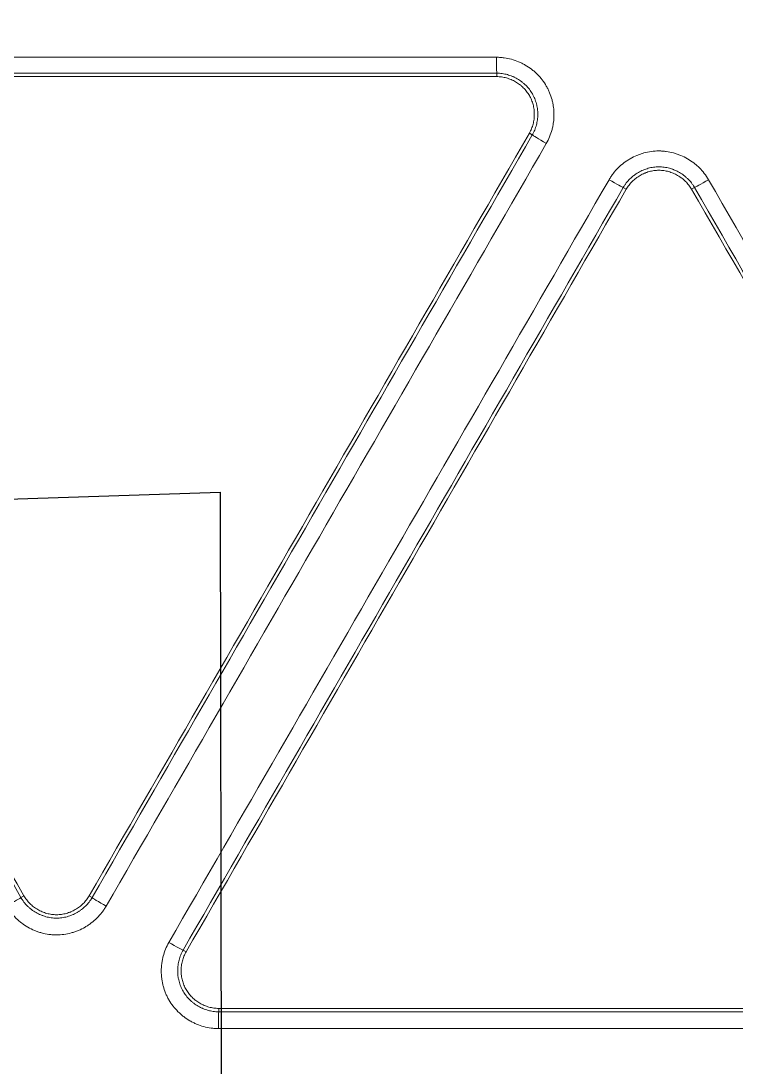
# Model space of a CAD drawing. Header units: inches. Extents: x 405346 to 489838, y -25612 to 14934.
# Drawn here: x 462688.71 to 462709.48, y 4139.5 to 4169.88 of the extents above; entities that cross this region are included whole.
import ezdxf

# ---------------------------------------------------------------- set-up
doc = ezdxf.new("R2010")
doc.units = ezdxf.units.IN
doc.header["$LTSCALE"] = 200
doc.header["$MEASUREMENT"] = 0
doc.linetypes.add('DH-HID2', pattern=[1.2, 0.8, -0.4])
doc.layers.add('FU-FURM', color=251, linetype='DH-HID2')
doc.layers.add('SS-EQ', color=2, linetype='Continuous', lineweight=20)

# ---------------------------------------------------------------- blocks, each defined once
blk = doc.blocks.new('FLLLL')
at = {"layer": 'FU-FURM'}
for p, q in [((462417.248, 3548.652), (462742, 3559.532)), ((462742, 3559.532), (462742.032, 3534.147))]:
    blk.add_line(p, q, dxfattribs=at)
blk = doc.blocks.new('4way무풍')
at = {"layer": 'SS-EQ'}
for p, q in [((-92.203, -153.166), (-92.203, -153.066)), ((-91.169, -154.858), (-91.255, -154.808)), ((-88.44, -156.433), (-88.526, -156.383)), ((-86.457, -156.383), (-86.544, -156.433)), ((-106.024, -177.006), (-105.938, -176.956)), ((-104.043, -176.956), (-103.956, -177.006)), ((-101.314, -178.532), (-101.227, -178.582)), ((-100.279, -180.223), (-100.279, -180.323))]:
    blk.add_line(p, q, dxfattribs=at)
for centre, major_axis, ratio, start_param, end_param in [((-92.203, -152.592), (0, -0.474), 0.007835, 4.737106, 6.248278), ((-90.758, -155.094), (-0.41, 0.237), 0.025637, 0.034918, 1.576979), ((-88.936, -156.146), (0.41, -0.237), 0.025801, 4.718977, 6.248267), ((-86.047, -156.146), (0.41, 0.237), 0.018951, 3.176506, 4.693458), ((-106.435, -177.242), (-0.41, -0.237), 0.020944, 1.550573, 3.106678), ((-103.546, -177.242), (-0.41, 0.237), 0.028063, 0.03492, 1.57915), ((-101.724, -178.294), (0.41, -0.237), 0.028254, 4.721121, 6.248265), ((-100.279, -180.796), (0, 0.474), 0.006266, 0.034829, 1.600247)]:
    blk.add_ellipse(centre, major_axis=major_axis, ratio=ratio, start_param=start_param, end_param=end_param, dxfattribs=at)
for points, knots in [([(-0.032, -346.294), (-6.969, -346.294), (-13.906, -346.294), (-27.78, -346.294), (-34.717, -346.294), (-55.528, -346.294), (-69.403, -346.294), (-97.151, -346.294), (-111.025, -346.294), (-138.774, -346.294), (-152.648, -346.294), (-180.396, -346.294), (-194.27, -346.294), (-215.082, -346.294), (-222.019, -346.294), (-235.893, -346.294), (-242.83, -346.294), (-253.236, -346.294), (-256.704, -346.293), (-263.641, -346.293), (-267.11, -346.294), (-272.313, -346.294), (-274.047, -346.294), (-276.648, -346.294), (-277.515, -346.294), (-279.25, -346.294), (-280.117, -346.293), (-281.418, -346.293), (-281.851, -346.293), (-282.718, -346.293), (-283.152, -346.293), (-283.802, -346.293), (-284.019, -346.294), (-284.453, -346.294), (-284.669, -346.294), (-285.103, -346.294), (-285.32, -346.293), (-285.753, -346.291), (-285.97, -346.288), (-286.62, -346.277), (-287.053, -346.265), (-287.92, -346.232), (-288.353, -346.21), (-289.653, -346.133), (-290.519, -346.062), (-291.817, -345.929), (-292.25, -345.88), (-292.899, -345.799), (-293.116, -345.771), (-293.548, -345.713), (-294.627, -345.561), (-295.697, -345.382), (-298.249, -344.898), (-299.929, -344.504), (-302.417, -343.81), (-304.065, -343.313), (-305.692, -342.746), (-308.116, -341.843), (-309.711, -341.172), (-311.481, -340.336), (-311.677, -340.242), (-312.069, -340.051), (-312.265, -339.955), (-312.85, -339.663), (-313.238, -339.464), (-314.393, -338.857), (-315.91, -338.018), (-317.384, -337.119), (-318.837, -336.19), (-319.553, -335.711), (-320.962, -334.724), (-322.351, -333.708), (-324.369, -332.095), (-326.323, -330.394), (-327.582, -329.2), (-328.355, -328.435), (-328.586, -328.204), (-328.815, -327.971), (-328.968, -327.815), (-329.044, -327.737), (-329.423, -327.345), (-329.723, -327.029), (-330.61, -326.073), (-331.762, -324.777), (-333.398, -322.77), (-334.43, -321.391), (-335.932, -319.291), (-336.873, -317.851), (-338.196, -315.627), (-339.047, -314.124), (-339.838, -312.58), (-340.313, -311.601), (-340.454, -311.306), (-340.593, -311.01), (-340.685, -310.813), (-340.731, -310.713), (-340.958, -310.218), (-341.135, -309.821), (-341.654, -308.624), (-342.309, -307.019), (-343.186, -304.583), (-343.7, -302.939), (-344.419, -300.46), (-344.828, -298.788), (-345.336, -296.251), (-345.487, -295.401), (-345.755, -293.691), (-345.871, -292.831), (-345.994, -291.749), (-346.017, -291.533), (-346.062, -291.099), (-346.083, -290.882), (-346.143, -290.23), (-346.178, -289.796), (-346.239, -288.927), (-346.265, -288.493), (-346.307, -287.624), (-346.324, -287.19), (-346.342, -286.538), (-346.347, -286.321), (-346.354, -285.886), (-346.356, -285.669), (-346.359, -285.235), (-346.359, -285.017), (-346.359, -284.583), (-346.359, -284.366), (-346.358, -283.714), (-346.358, -283.28), (-346.358, -282.411), (-346.358, -281.976), (-346.358, -280.673), (-346.358, -279.804), (-346.359, -278.066), (-346.359, -277.197), (-346.359, -274.59), (-346.359, -272.852), (-346.358, -264.163), (-346.358, -257.211), (-346.359, -236.356), (-346.359, -222.453), (-346.359, -194.646), (-346.359, -180.743), (-346.359, -152.936), (-346.359, -139.033), (-346.359, -111.226), (-346.359, -69.517), (-346.359, -27.807), (-346.359, 0)], [0, 0, 0, 0, 0.03125, 0.03125, 0.0625, 0.0625, 0.125, 0.125, 0.1875, 0.1875, 0.25, 0.25, 0.3125, 0.3125, 0.34375, 0.34375, 0.375, 0.375, 0.390625, 0.390625, 0.40625, 0.40625, 0.414063, 0.414063, 0.417969, 0.417969, 0.421875, 0.421875, 0.423828, 0.423828, 0.425781, 0.425781, 0.426758, 0.426758, 0.427734, 0.427734, 0.428711, 0.428711, 0.429688, 0.429688, 0.431641, 0.431641, 0.433594, 0.433594, 0.4375, 0.4375, 0.439453, 0.439453, 0.44043, 0.44043, 0.441406, 0.445313, 0.445313, 0.453125, 0.453125, 0.457031, 0.460938, 0.460938, 0.46875, 0.46875, 0.469727, 0.469727, 0.470703, 0.470703, 0.472656, 0.472656, 0.476563, 0.480469, 0.480469, 0.484375, 0.484375, 0.488281, 0.492188, 0.496094, 0.5, 0.5, 0.500977, 0.501465, 0.501465, 0.501953, 0.501953, 0.503906, 0.503906, 0.507813, 0.511719, 0.515625, 0.515625, 0.523438, 0.523438, 0.527344, 0.53125, 0.53125, 0.532227, 0.532715, 0.532715, 0.533203, 0.533203, 0.535156, 0.535156, 0.539063, 0.542969, 0.546875, 0.546875, 0.554688, 0.554688, 0.558594, 0.558594, 0.5625, 0.5625, 0.563477, 0.563477, 0.564453, 0.564453, 0.566406, 0.566406, 0.568359, 0.568359, 0.570313, 0.570313, 0.571289, 0.571289, 0.572266, 0.572266, 0.573242, 0.573242, 0.574219, 0.574219, 0.576172, 0.576172, 0.578125, 0.578125, 0.582031, 0.582031, 0.585938, 0.585938, 0.59375, 0.59375, 0.625, 0.625, 0.6875, 0.6875, 0.75, 0.75, 0.8125, 0.8125, 0.875, 1, 1, 1, 1]), ([(-345.164, 0), (-345.164, -27.72), (-345.163, -69.3), (-345.162, -110.879), (-345.161, -138.599), (-345.16, -152.459), (-345.158, -180.179), (-345.157, -194.038), (-345.154, -221.758), (-345.152, -235.618), (-345.147, -256.408), (-345.146, -263.338), (-345.145, -272), (-345.144, -273.733), (-345.144, -276.331), (-345.144, -277.198), (-345.143, -278.93), (-345.142, -279.796), (-345.142, -281.096), (-345.141, -281.529), (-345.141, -282.395), (-345.141, -282.828), (-345.141, -283.694), (-345.141, -284.128), (-345.14, -284.777), (-345.139, -284.994), (-345.136, -285.427), (-345.134, -285.643), (-345.124, -286.293), (-345.113, -286.726), (-345.08, -287.592), (-345.06, -288.025), (-345.009, -288.891), (-344.978, -289.324), (-344.926, -289.973), (-344.898, -290.298), (-344.868, -290.623), (-344.847, -290.839), (-344.836, -290.947), (-344.736, -291.92), (-344.629, -292.78), (-344.379, -294.49), (-344.236, -295.341), (-343.754, -297.876), (-343.361, -299.547), (-342.665, -302.025), (-342.166, -303.667), (-341.312, -306.101), (-340.67, -307.704), (-340.162, -308.899), (-339.901, -309.494), (-339.629, -310.087), (-339.446, -310.481), (-339.353, -310.678), (-338.885, -311.657), (-338.495, -312.43), (-337.684, -313.955), (-337.263, -314.706), (-336.391, -316.189), (-335.94, -316.919), (-335.007, -318.36), (-334.525, -319.069), (-333.532, -320.468), (-332.508, -321.846), (-330.881, -323.85), (-329.735, -325.144), (-328.853, -326.098), (-328.555, -326.413), (-328.177, -326.804), (-328.101, -326.882), (-327.949, -327.038), (-327.721, -327.27), (-327.491, -327.501), (-326.721, -328.264), (-325.466, -329.454), (-323.518, -331.15), (-321.504, -332.756), (-320.119, -333.767), (-318.711, -334.749), (-317.997, -335.224), (-316.546, -336.146), (-315.81, -336.593), (-314.315, -337.455), (-313.557, -337.871), (-312.595, -338.371), (-312.305, -338.52), (-312.014, -338.667), (-311.819, -338.764), (-311.722, -338.813), (-311.235, -339.053), (-310.844, -339.241), (-309.666, -339.791), (-308.875, -340.139), (-307.283, -340.8), (-305.68, -341.425), (-303.244, -342.258), (-301.598, -342.743), (-299.114, -343.417), (-297.436, -343.797), (-294.888, -344.259), (-294.033, -344.395), (-292.957, -344.543), (-292.742, -344.571), (-292.31, -344.625), (-291.663, -344.704), (-291.015, -344.771), (-289.72, -344.892), (-288.856, -344.954), (-287.56, -345.019), (-287.128, -345.036), (-286.48, -345.054), (-286.264, -345.059), (-285.831, -345.067), (-285.615, -345.069), (-285.183, -345.073), (-284.967, -345.074), (-284.534, -345.075), (-284.318, -345.075), (-283.67, -345.076), (-283.237, -345.076), (-282.589, -345.076), (-282.373, -345.076), (-281.94, -345.076), (-281.724, -345.076), (-281.075, -345.076), (-280.643, -345.077), (-279.346, -345.077), (-278.481, -345.078), (-276.752, -345.079), (-275.887, -345.079), (-273.293, -345.079), (-271.563, -345.08), (-262.916, -345.081), (-255.998, -345.082), (-242.162, -345.085), (-235.244, -345.086), (-221.408, -345.089), (-214.49, -345.09), (-193.736, -345.092), (-179.9, -345.094), (-152.228, -345.096), (-138.392, -345.096), (-110.72, -345.097), (-96.884, -345.098), (-69.212, -345.098), (-55.376, -345.099), (-34.622, -345.099), (-27.704, -345.099), (-13.868, -345.099), (-6.95, -345.099), (-0.032, -345.099)], [0, 0, 0, 0, 0.125, 0.1875, 0.1875, 0.25, 0.25, 0.3125, 0.3125, 0.375, 0.375, 0.40625, 0.40625, 0.414063, 0.414063, 0.417969, 0.417969, 0.421875, 0.421875, 0.423828, 0.423828, 0.425781, 0.425781, 0.427734, 0.427734, 0.428711, 0.428711, 0.429688, 0.429688, 0.431641, 0.431641, 0.433594, 0.433594, 0.435547, 0.435547, 0.436523, 0.437012, 0.437012, 0.4375, 0.4375, 0.441406, 0.441406, 0.445313, 0.445313, 0.453125, 0.453125, 0.457031, 0.460938, 0.464844, 0.464844, 0.466797, 0.467773, 0.467773, 0.46875, 0.46875, 0.472656, 0.472656, 0.476563, 0.476563, 0.480469, 0.480469, 0.484375, 0.484375, 0.488281, 0.492188, 0.496094, 0.496094, 0.498047, 0.498047, 0.498535, 0.498535, 0.499023, 0.5, 0.5, 0.503906, 0.507813, 0.511719, 0.515625, 0.515625, 0.519531, 0.519531, 0.523438, 0.523438, 0.527344, 0.527344, 0.52832, 0.528809, 0.528809, 0.529297, 0.529297, 0.53125, 0.53125, 0.535156, 0.535156, 0.539063, 0.542969, 0.546875, 0.546875, 0.554688, 0.554688, 0.558594, 0.558594, 0.55957, 0.55957, 0.560547, 0.5625, 0.5625, 0.566406, 0.566406, 0.568359, 0.568359, 0.569336, 0.569336, 0.570313, 0.570313, 0.571289, 0.571289, 0.572266, 0.572266, 0.574219, 0.574219, 0.575195, 0.575195, 0.576172, 0.576172, 0.578125, 0.578125, 0.582031, 0.582031, 0.585938, 0.585938, 0.59375, 0.59375, 0.625, 0.625, 0.65625, 0.65625, 0.6875, 0.6875, 0.75, 0.75, 0.8125, 0.8125, 0.875, 0.875, 0.9375, 0.9375, 0.96875, 0.96875, 1, 1, 1, 1]), ([(-92.206, -152.604), (-92.17, -152.604), (-92.133, -152.605), (-92.06, -152.61), (-92.023, -152.614), (-91.915, -152.629), (-91.774, -152.658), (-91.636, -152.705), (-91.552, -152.74), (-91.535, -152.748), (-91.502, -152.763), (-91.452, -152.786), (-91.404, -152.812), (-91.31, -152.867), (-91.25, -152.907), (-91.163, -152.973), (-91.135, -152.996), (-91.094, -153.032), (-91.08, -153.044), (-91.053, -153.069), (-91.04, -153.082), (-90.975, -153.146), (-90.879, -153.255), (-90.798, -153.375), (-90.744, -153.47), (-90.726, -153.503), (-90.694, -153.568), (-90.679, -153.601), (-90.638, -153.702), (-90.615, -153.771), (-90.587, -153.876), (-90.579, -153.911), (-90.569, -153.965), (-90.566, -153.983), (-90.56, -154.019), (-90.557, -154.037), (-90.545, -154.128), (-90.536, -154.273), (-90.545, -154.417), (-90.557, -154.507), (-90.56, -154.526), (-90.566, -154.562), (-90.569, -154.58), (-90.579, -154.634), (-90.587, -154.669), (-90.615, -154.775), (-90.638, -154.843), (-90.693, -154.977), (-90.725, -155.042), (-90.762, -155.106)], [0, 0, 0, 0, 0.03125, 0.03125, 0.0625, 0.0625, 0.125, 0.1875, 0.1875, 0.203125, 0.203125, 0.21875, 0.25, 0.25, 0.3125, 0.3125, 0.34375, 0.34375, 0.359375, 0.359375, 0.375, 0.375, 0.4375, 0.5, 0.5, 0.53125, 0.53125, 0.5625, 0.5625, 0.625, 0.625, 0.65625, 0.65625, 0.671875, 0.671875, 0.6875, 0.6875, 0.75, 0.8125, 0.8125, 0.828125, 0.828125, 0.84375, 0.84375, 0.875, 0.875, 0.9375, 0.9375, 1, 1, 1, 1]), ([(-91.169, -154.858), (-91.167, -154.855), (-91.165, -154.852), (-91.162, -154.846), (-91.157, -154.838), (-91.146, -154.817), (-91.126, -154.777), (-91.11, -154.741), (-91.08, -154.669), (-91.064, -154.62), (-91.044, -154.545), (-91.038, -154.519), (-91.028, -154.468), (-91.024, -154.442), (-91.014, -154.364), (-91.008, -154.261), (-91.014, -154.157), (-91.022, -154.092), (-91.024, -154.079), (-91.028, -154.053), (-91.035, -154.015), (-91.044, -153.977), (-91.064, -153.901), (-91.08, -153.852), (-91.109, -153.78), (-91.12, -153.756), (-91.143, -153.709), (-91.155, -153.686), (-91.194, -153.618), (-91.223, -153.575), (-91.287, -153.493), (-91.321, -153.454), (-91.377, -153.399), (-91.396, -153.381), (-91.436, -153.347), (-91.456, -153.331), (-91.518, -153.283), (-91.561, -153.255), (-91.629, -153.216), (-91.663, -153.197), (-91.698, -153.18), (-91.722, -153.169), (-91.734, -153.164), (-91.795, -153.139), (-91.893, -153.105), (-91.994, -153.084), (-92.072, -153.073), (-92.098, -153.07), (-92.137, -153.068), (-92.15, -153.067), (-92.17, -153.066), (-92.18, -153.066), (-92.19, -153.066), (-92.196, -153.066), (-92.2, -153.066), (-92.203, -153.066)], [0, 0, 0, 0, 0.003906, 0.003906, 0.007812, 0.015625, 0.03125, 0.0625, 0.0625, 0.125, 0.125, 0.15625, 0.15625, 0.1875, 0.1875, 0.25, 0.3125, 0.3125, 0.328125, 0.328125, 0.34375, 0.375, 0.375, 0.4375, 0.4375, 0.46875, 0.46875, 0.5, 0.5, 0.5625, 0.5625, 0.625, 0.625, 0.65625, 0.65625, 0.6875, 0.6875, 0.75, 0.75, 0.78125, 0.796875, 0.796875, 0.8125, 0.8125, 0.875, 0.9375, 0.9375, 0.96875, 0.96875, 0.984375, 0.984375, 0.992188, 0.996094, 0.996094, 1, 1, 1, 1]), ([(-92.203, -153.166), (-92.155, -153.166), (-92.107, -153.17), (-92.013, -153.182), (-91.967, -153.192), (-91.898, -153.211), (-91.875, -153.218), (-91.829, -153.234), (-91.807, -153.242), (-91.741, -153.27), (-91.656, -153.312), (-91.576, -153.365), (-91.528, -153.401), (-91.519, -153.409), (-91.5, -153.424), (-91.473, -153.447), (-91.447, -153.471), (-91.396, -153.521), (-91.364, -153.557), (-91.321, -153.613), (-91.307, -153.633), (-91.28, -153.672), (-91.267, -153.693), (-91.231, -153.755), (-91.189, -153.84), (-91.159, -153.931), (-91.141, -154), (-91.136, -154.024), (-91.127, -154.071), (-91.123, -154.094), (-91.114, -154.165), (-91.111, -154.213), (-91.111, -154.284), (-91.111, -154.308), (-91.114, -154.355), (-91.117, -154.379), (-91.126, -154.451), (-91.144, -154.544), (-91.174, -154.634), (-91.21, -154.723), (-91.231, -154.766), (-91.255, -154.808)], [0, 0, 0, 0, 0.0625, 0.0625, 0.125, 0.125, 0.15625, 0.15625, 0.1875, 0.1875, 0.25, 0.3125, 0.3125, 0.328125, 0.328125, 0.34375, 0.375, 0.375, 0.4375, 0.4375, 0.46875, 0.46875, 0.5, 0.5, 0.5625, 0.625, 0.625, 0.65625, 0.65625, 0.6875, 0.6875, 0.75, 0.75, 0.78125, 0.78125, 0.8125, 0.8125, 0.875, 0.9375, 0.9375, 1, 1, 1, 1]), ([(-88.94, -156.158), (-88.921, -156.126), (-88.902, -156.095), (-88.861, -156.034), (-88.839, -156.005), (-88.773, -155.919), (-88.677, -155.81), (-88.567, -155.715), (-88.494, -155.66), (-88.48, -155.649), (-88.45, -155.627), (-88.405, -155.596), (-88.358, -155.568), (-88.264, -155.513), (-88.199, -155.481), (-88.099, -155.439), (-88.065, -155.426), (-88.013, -155.408), (-87.995, -155.403), (-87.96, -155.392), (-87.943, -155.387), (-87.855, -155.363), (-87.713, -155.334), (-87.568, -155.324), (-87.458, -155.324), (-87.422, -155.326), (-87.349, -155.331), (-87.313, -155.334), (-87.205, -155.349), (-87.134, -155.363), (-87.029, -155.392), (-86.994, -155.402), (-86.943, -155.42), (-86.926, -155.426), (-86.891, -155.439), (-86.874, -155.446), (-86.79, -155.481), (-86.66, -155.546), (-86.539, -155.626), (-86.467, -155.682), (-86.452, -155.693), (-86.424, -155.716), (-86.41, -155.728), (-86.368, -155.764), (-86.342, -155.789), (-86.264, -155.866), (-86.217, -155.92), (-86.128, -156.034), (-86.087, -156.095), (-86.051, -156.158)], [0, 0, 0, 0, 0.03125, 0.03125, 0.0625, 0.0625, 0.125, 0.1875, 0.1875, 0.203125, 0.203125, 0.21875, 0.25, 0.25, 0.3125, 0.3125, 0.34375, 0.34375, 0.359375, 0.359375, 0.375, 0.375, 0.4375, 0.5, 0.5, 0.53125, 0.53125, 0.5625, 0.5625, 0.625, 0.625, 0.65625, 0.65625, 0.671875, 0.671875, 0.6875, 0.6875, 0.75, 0.8125, 0.8125, 0.828125, 0.828125, 0.84375, 0.84375, 0.875, 0.875, 0.9375, 0.9375, 1, 1, 1, 1]), ([(-86.457, -156.383), (-86.459, -156.38), (-86.461, -156.377), (-86.464, -156.372), (-86.469, -156.363), (-86.481, -156.344), (-86.506, -156.305), (-86.529, -156.274), (-86.576, -156.212), (-86.611, -156.174), (-86.666, -156.119), (-86.685, -156.101), (-86.725, -156.067), (-86.745, -156.05), (-86.807, -156.003), (-86.894, -155.945), (-86.987, -155.899), (-87.047, -155.874), (-87.06, -155.869), (-87.084, -155.859), (-87.121, -155.846), (-87.158, -155.834), (-87.233, -155.814), (-87.284, -155.803), (-87.361, -155.793), (-87.387, -155.79), (-87.439, -155.787), (-87.466, -155.786), (-87.544, -155.786), (-87.596, -155.789), (-87.699, -155.803), (-87.749, -155.814), (-87.825, -155.835), (-87.85, -155.842), (-87.9, -155.859), (-87.924, -155.869), (-87.996, -155.899), (-88.042, -155.922), (-88.11, -155.961), (-88.143, -155.981), (-88.175, -156.004), (-88.197, -156.019), (-88.207, -156.027), (-88.259, -156.066), (-88.338, -156.134), (-88.407, -156.212), (-88.455, -156.273), (-88.47, -156.295), (-88.492, -156.327), (-88.499, -156.338), (-88.509, -156.355), (-88.515, -156.363), (-88.52, -156.372), (-88.523, -156.378), (-88.525, -156.38), (-88.526, -156.383)], [0, 0, 0, 0, 0.003906, 0.003906, 0.007812, 0.015625, 0.03125, 0.0625, 0.0625, 0.125, 0.125, 0.15625, 0.15625, 0.1875, 0.1875, 0.25, 0.3125, 0.3125, 0.328125, 0.328125, 0.34375, 0.375, 0.375, 0.4375, 0.4375, 0.46875, 0.46875, 0.5, 0.5, 0.5625, 0.5625, 0.625, 0.625, 0.65625, 0.65625, 0.6875, 0.6875, 0.75, 0.75, 0.78125, 0.796875, 0.796875, 0.8125, 0.8125, 0.875, 0.9375, 0.9375, 0.96875, 0.96875, 0.984375, 0.984375, 0.992188, 0.996094, 0.996094, 1, 1, 1, 1]), ([(-88.44, -156.433), (-88.416, -156.392), (-88.389, -156.352), (-88.331, -156.277), (-88.299, -156.242), (-88.248, -156.191), (-88.231, -156.175), (-88.194, -156.144), (-88.176, -156.128), (-88.119, -156.085), (-88.04, -156.032), (-87.954, -155.99), (-87.899, -155.967), (-87.888, -155.962), (-87.865, -155.954), (-87.832, -155.941), (-87.797, -155.931), (-87.729, -155.912), (-87.682, -155.902), (-87.612, -155.893), (-87.588, -155.89), (-87.54, -155.887), (-87.516, -155.886), (-87.444, -155.886), (-87.349, -155.893), (-87.256, -155.912), (-87.187, -155.931), (-87.164, -155.938), (-87.118, -155.953), (-87.096, -155.962), (-87.03, -155.989), (-86.988, -156.01), (-86.926, -156.046), (-86.895, -156.065), (-86.866, -156.085), (-86.846, -156.099), (-86.836, -156.106), (-86.789, -156.143), (-86.717, -156.205), (-86.654, -156.276), (-86.595, -156.352), (-86.568, -156.392), (-86.544, -156.433)], [0, 0, 0, 0, 0.0625, 0.0625, 0.125, 0.125, 0.15625, 0.15625, 0.1875, 0.1875, 0.25, 0.3125, 0.3125, 0.328125, 0.328125, 0.34375, 0.375, 0.375, 0.4375, 0.4375, 0.46875, 0.46875, 0.5, 0.5, 0.5625, 0.625, 0.625, 0.65625, 0.65625, 0.6875, 0.6875, 0.75, 0.75, 0.78125, 0.796875, 0.796875, 0.8125, 0.8125, 0.875, 0.9375, 0.9375, 1, 1, 1, 1]), ([(-73.757, -178.582), (-75.888, -174.891), (-78.019, -171.199), (-82.282, -163.816), (-84.413, -160.125), (-86.544, -156.433)], [0, 0, 0, 0, 0.5, 0.5, 1, 1, 1, 1]), ([(-73.67, -178.532), (-75.801, -174.84), (-77.932, -171.149), (-82.195, -163.766), (-84.326, -160.075), (-86.457, -156.383)], [0, 0, 0, 0, 0.5, 0.5, 1, 1, 1, 1]), ([(-86.051, -156.158), (-83.919, -159.85), (-81.788, -163.542), (-77.525, -170.926), (-75.394, -174.617), (-73.262, -178.309)], [0, 0, 0, 0, 0.5, 0.5, 1, 1, 1, 1]), ([(-106.024, -177.006), (-106.023, -177.009), (-106.021, -177.012), (-106.018, -177.017), (-106.013, -177.026), (-106.001, -177.045), (-105.976, -177.083), (-105.953, -177.115), (-105.905, -177.176), (-105.871, -177.215), (-105.816, -177.27), (-105.796, -177.288), (-105.757, -177.322), (-105.736, -177.339), (-105.674, -177.386), (-105.588, -177.443), (-105.495, -177.49), (-105.434, -177.515), (-105.422, -177.52), (-105.398, -177.529), (-105.361, -177.542), (-105.324, -177.554), (-105.249, -177.575), (-105.198, -177.585), (-105.121, -177.595), (-105.095, -177.598), (-105.043, -177.602), (-105.016, -177.603), (-104.938, -177.603), (-104.886, -177.599), (-104.784, -177.585), (-104.733, -177.575), (-104.657, -177.554), (-104.632, -177.546), (-104.583, -177.529), (-104.558, -177.52), (-104.486, -177.49), (-104.44, -177.467), (-104.373, -177.428), (-104.339, -177.407), (-104.307, -177.385), (-104.286, -177.37), (-104.275, -177.362), (-104.223, -177.323), (-104.145, -177.254), (-104.076, -177.177), (-104.028, -177.116), (-104.013, -177.094), (-103.991, -177.062), (-103.983, -177.051), (-103.973, -177.034), (-103.968, -177.026), (-103.963, -177.017), (-103.959, -177.012), (-103.958, -177.009), (-103.956, -177.006)], [0, 0, 0, 0, 0.003906, 0.003906, 0.007813, 0.015625, 0.03125, 0.0625, 0.0625, 0.125, 0.125, 0.15625, 0.15625, 0.1875, 0.1875, 0.25, 0.3125, 0.3125, 0.328125, 0.328125, 0.34375, 0.375, 0.375, 0.4375, 0.4375, 0.46875, 0.46875, 0.5, 0.5, 0.5625, 0.5625, 0.625, 0.625, 0.65625, 0.65625, 0.6875, 0.6875, 0.75, 0.75, 0.78125, 0.796875, 0.796875, 0.8125, 0.8125, 0.875, 0.9375, 0.9375, 0.96875, 0.96875, 0.984375, 0.984375, 0.992188, 0.996094, 0.996094, 1, 1, 1, 1]), ([(-104.043, -176.956), (-104.067, -176.998), (-104.093, -177.037), (-104.152, -177.112), (-104.183, -177.148), (-104.234, -177.198), (-104.251, -177.214), (-104.288, -177.246), (-104.306, -177.261), (-104.363, -177.304), (-104.443, -177.357), (-104.528, -177.4), (-104.583, -177.423), (-104.594, -177.427), (-104.617, -177.436), (-104.651, -177.448), (-104.685, -177.459), (-104.753, -177.477), (-104.8, -177.487), (-104.871, -177.497), (-104.894, -177.499), (-104.942, -177.503), (-104.966, -177.503), (-105.038, -177.503), (-105.133, -177.497), (-105.226, -177.478), (-105.295, -177.459), (-105.318, -177.452), (-105.364, -177.436), (-105.386, -177.428), (-105.452, -177.4), (-105.495, -177.379), (-105.557, -177.343), (-105.577, -177.331), (-105.617, -177.304), (-105.636, -177.29), (-105.694, -177.247), (-105.765, -177.184), (-105.828, -177.113), (-105.887, -177.038), (-105.914, -176.998), (-105.938, -176.956)], [0, 0, 0, 0, 0.0625, 0.0625, 0.125, 0.125, 0.15625, 0.15625, 0.1875, 0.1875, 0.25, 0.3125, 0.3125, 0.328125, 0.328125, 0.34375, 0.375, 0.375, 0.4375, 0.4375, 0.46875, 0.46875, 0.5, 0.5, 0.5625, 0.625, 0.625, 0.65625, 0.65625, 0.6875, 0.6875, 0.75, 0.75, 0.78125, 0.78125, 0.8125, 0.8125, 0.875, 0.9375, 0.9375, 1, 1, 1, 1]), ([(-103.549, -177.256), (-103.567, -177.288), (-103.587, -177.319), (-103.628, -177.38), (-103.649, -177.409), (-103.716, -177.495), (-103.812, -177.604), (-103.921, -177.699), (-103.994, -177.754), (-104.009, -177.765), (-104.039, -177.787), (-104.084, -177.818), (-104.13, -177.846), (-104.224, -177.901), (-104.289, -177.933), (-104.39, -177.975), (-104.424, -177.988), (-104.476, -178.006), (-104.493, -178.011), (-104.528, -178.022), (-104.546, -178.027), (-104.634, -178.051), (-104.776, -178.08), (-104.921, -178.09), (-105.03, -178.09), (-105.067, -178.088), (-105.14, -178.084), (-105.176, -178.08), (-105.284, -178.065), (-105.355, -178.051), (-105.459, -178.022), (-105.494, -178.012), (-105.546, -177.994), (-105.563, -177.988), (-105.597, -177.975), (-105.614, -177.968), (-105.699, -177.933), (-105.829, -177.868), (-105.95, -177.788), (-106.022, -177.732), (-106.036, -177.721), (-106.065, -177.698), (-106.079, -177.686), (-106.12, -177.65), (-106.147, -177.625), (-106.224, -177.548), (-106.272, -177.494), (-106.361, -177.38), (-106.401, -177.319), (-106.438, -177.256)], [0, 0, 0, 0, 0.03125, 0.03125, 0.0625, 0.0625, 0.125, 0.1875, 0.1875, 0.203125, 0.203125, 0.21875, 0.25, 0.25, 0.3125, 0.3125, 0.34375, 0.34375, 0.359375, 0.359375, 0.375, 0.375, 0.4375, 0.5, 0.5, 0.53125, 0.53125, 0.5625, 0.5625, 0.625, 0.625, 0.65625, 0.65625, 0.671875, 0.671875, 0.6875, 0.6875, 0.75, 0.8125, 0.8125, 0.828125, 0.828125, 0.84375, 0.84375, 0.875, 0.875, 0.9375, 0.9375, 1, 1, 1, 1]), ([(-100.282, -180.81), (-100.319, -180.81), (-100.356, -180.809), (-100.429, -180.804), (-100.465, -180.8), (-100.573, -180.785), (-100.715, -180.756), (-100.852, -180.709), (-100.937, -180.674), (-100.954, -180.666), (-100.987, -180.651), (-101.036, -180.628), (-101.084, -180.602), (-101.179, -180.547), (-101.239, -180.507), (-101.325, -180.441), (-101.354, -180.418), (-101.395, -180.382), (-101.409, -180.37), (-101.436, -180.345), (-101.449, -180.332), (-101.513, -180.268), (-101.609, -180.159), (-101.69, -180.039), (-101.745, -179.944), (-101.762, -179.911), (-101.794, -179.846), (-101.809, -179.813), (-101.851, -179.712), (-101.873, -179.643), (-101.901, -179.538), (-101.909, -179.503), (-101.92, -179.449), (-101.923, -179.431), (-101.929, -179.395), (-101.931, -179.377), (-101.943, -179.286), (-101.952, -179.141), (-101.943, -178.997), (-101.931, -178.907), (-101.929, -178.889), (-101.923, -178.852), (-101.92, -178.834), (-101.909, -178.78), (-101.901, -178.745), (-101.873, -178.64), (-101.85, -178.571), (-101.795, -178.437), (-101.763, -178.372), (-101.727, -178.308)], [0, 0, 0, 0, 0.03125, 0.03125, 0.0625, 0.0625, 0.125, 0.1875, 0.1875, 0.203125, 0.203125, 0.21875, 0.25, 0.25, 0.3125, 0.3125, 0.34375, 0.34375, 0.359375, 0.359375, 0.375, 0.375, 0.4375, 0.5, 0.5, 0.53125, 0.53125, 0.5625, 0.5625, 0.625, 0.625, 0.65625, 0.65625, 0.671875, 0.671875, 0.6875, 0.6875, 0.75, 0.8125, 0.8125, 0.828125, 0.828125, 0.84375, 0.84375, 0.875, 0.875, 0.9375, 0.9375, 1, 1, 1, 1]), ([(-101.314, -178.532), (-101.315, -178.534), (-101.317, -178.537), (-101.32, -178.543), (-101.325, -178.552), (-101.336, -178.572), (-101.357, -178.612), (-101.372, -178.648), (-101.402, -178.72), (-101.418, -178.769), (-101.438, -178.844), (-101.444, -178.87), (-101.454, -178.921), (-101.458, -178.947), (-101.468, -179.025), (-101.474, -179.128), (-101.468, -179.232), (-101.46, -179.297), (-101.458, -179.31), (-101.454, -179.336), (-101.447, -179.374), (-101.438, -179.412), (-101.418, -179.487), (-101.402, -179.536), (-101.373, -179.609), (-101.362, -179.632), (-101.339, -179.679), (-101.327, -179.702), (-101.287, -179.77), (-101.258, -179.813), (-101.195, -179.895), (-101.161, -179.934), (-101.105, -179.989), (-101.086, -180.007), (-101.046, -180.041), (-101.026, -180.058), (-100.964, -180.105), (-100.921, -180.134), (-100.853, -180.173), (-100.819, -180.191), (-100.784, -180.208), (-100.76, -180.219), (-100.748, -180.224), (-100.687, -180.25), (-100.589, -180.284), (-100.488, -180.305), (-100.41, -180.315), (-100.384, -180.318), (-100.345, -180.321), (-100.332, -180.321), (-100.312, -180.322), (-100.302, -180.322), (-100.292, -180.322), (-100.286, -180.323), (-100.283, -180.323), (-100.279, -180.323)], [0, 0, 0, 0, 0.003906, 0.003906, 0.007812, 0.015625, 0.03125, 0.0625, 0.0625, 0.125, 0.125, 0.15625, 0.15625, 0.1875, 0.1875, 0.25, 0.3125, 0.3125, 0.328125, 0.328125, 0.34375, 0.375, 0.375, 0.4375, 0.4375, 0.46875, 0.46875, 0.5, 0.5, 0.5625, 0.5625, 0.625, 0.625, 0.65625, 0.65625, 0.6875, 0.6875, 0.75, 0.75, 0.78125, 0.796875, 0.796875, 0.8125, 0.8125, 0.875, 0.9375, 0.9375, 0.96875, 0.96875, 0.984375, 0.984375, 0.992187, 0.996094, 0.996094, 1, 1, 1, 1]), ([(-100.279, -180.223), (-100.327, -180.223), (-100.375, -180.22), (-100.469, -180.207), (-100.516, -180.197), (-100.585, -180.179), (-100.608, -180.171), (-100.653, -180.156), (-100.675, -180.147), (-100.742, -180.119), (-100.827, -180.077), (-100.906, -180.024), (-100.954, -179.988), (-100.963, -179.981), (-100.982, -179.965), (-101.01, -179.942), (-101.036, -179.918), (-101.086, -179.868), (-101.118, -179.833), (-101.162, -179.776), (-101.176, -179.757), (-101.202, -179.717), (-101.215, -179.697), (-101.251, -179.634), (-101.293, -179.549), (-101.323, -179.459), (-101.341, -179.389), (-101.347, -179.366), (-101.356, -179.319), (-101.359, -179.295), (-101.369, -179.224), (-101.372, -179.177), (-101.372, -179.106), (-101.371, -179.082), (-101.368, -179.034), (-101.366, -179.01), (-101.356, -178.939), (-101.338, -178.845), (-101.308, -178.755), (-101.272, -178.667), (-101.251, -178.623), (-101.227, -178.582)], [0, 0, 0, 0, 0.0625, 0.0625, 0.125, 0.125, 0.15625, 0.15625, 0.1875, 0.1875, 0.25, 0.3125, 0.3125, 0.328125, 0.328125, 0.34375, 0.375, 0.375, 0.4375, 0.4375, 0.46875, 0.46875, 0.5, 0.5, 0.5625, 0.625, 0.625, 0.65625, 0.65625, 0.6875, 0.6875, 0.75, 0.75, 0.78125, 0.78125, 0.8125, 0.8125, 0.875, 0.9375, 0.9375, 1, 1, 1, 1])]:
    blk.add_open_spline(points, degree=3, knots=knots, dxfattribs=at)
for points in [[(-117.783, -152.603), (-109.257, -152.603), (-100.732, -152.604), (-92.206, -152.604)], [(-92.203, -153.066), (-100.728, -153.066), (-109.253, -153.066), (-117.778, -153.066)], [(-92.203, -153.166), (-100.728, -153.166), (-109.253, -153.166), (-117.778, -153.166)], [(-118.812, -154.857), (-114.549, -162.241), (-110.286, -169.624), (-106.024, -177.006)], [(-118.725, -154.808), (-114.463, -162.191), (-110.2, -169.574), (-105.938, -176.956)], [(-104.043, -176.956), (-99.78, -169.574), (-95.518, -162.191), (-91.255, -154.808)], [(-103.956, -177.006), (-99.694, -169.623), (-95.431, -162.241), (-91.169, -154.858)], [(-90.762, -155.106), (-95.024, -162.489), (-99.287, -169.873), (-103.549, -177.256)], [(-101.727, -178.308), (-97.464, -170.925), (-93.202, -163.542), (-88.94, -156.158)], [(-88.526, -156.383), (-92.789, -163.766), (-97.051, -171.149), (-101.314, -178.532)], [(-88.44, -156.433), (-92.702, -163.816), (-96.965, -171.199), (-101.227, -178.582)], [(-100.279, -180.223), (-91.754, -180.223), (-83.229, -180.223), (-74.705, -180.223)], [(-100.279, -180.323), (-91.754, -180.323), (-83.229, -180.322), (-74.704, -180.322)], [(-74.707, -180.811), (-83.232, -180.811), (-91.757, -180.81), (-100.282, -180.81)]]:
    blk.add_open_spline(points, degree=3, dxfattribs=at)

msp = doc.modelspace()

# ---------------------------------------------------------------- block references
for name, p in [('FLLLL', (-47.5, 596.663)), ('4way무풍', (462794.732, 4321.426))]:
    msp.add_blockref(name, p)

doc.saveas('drawing.dxf')
